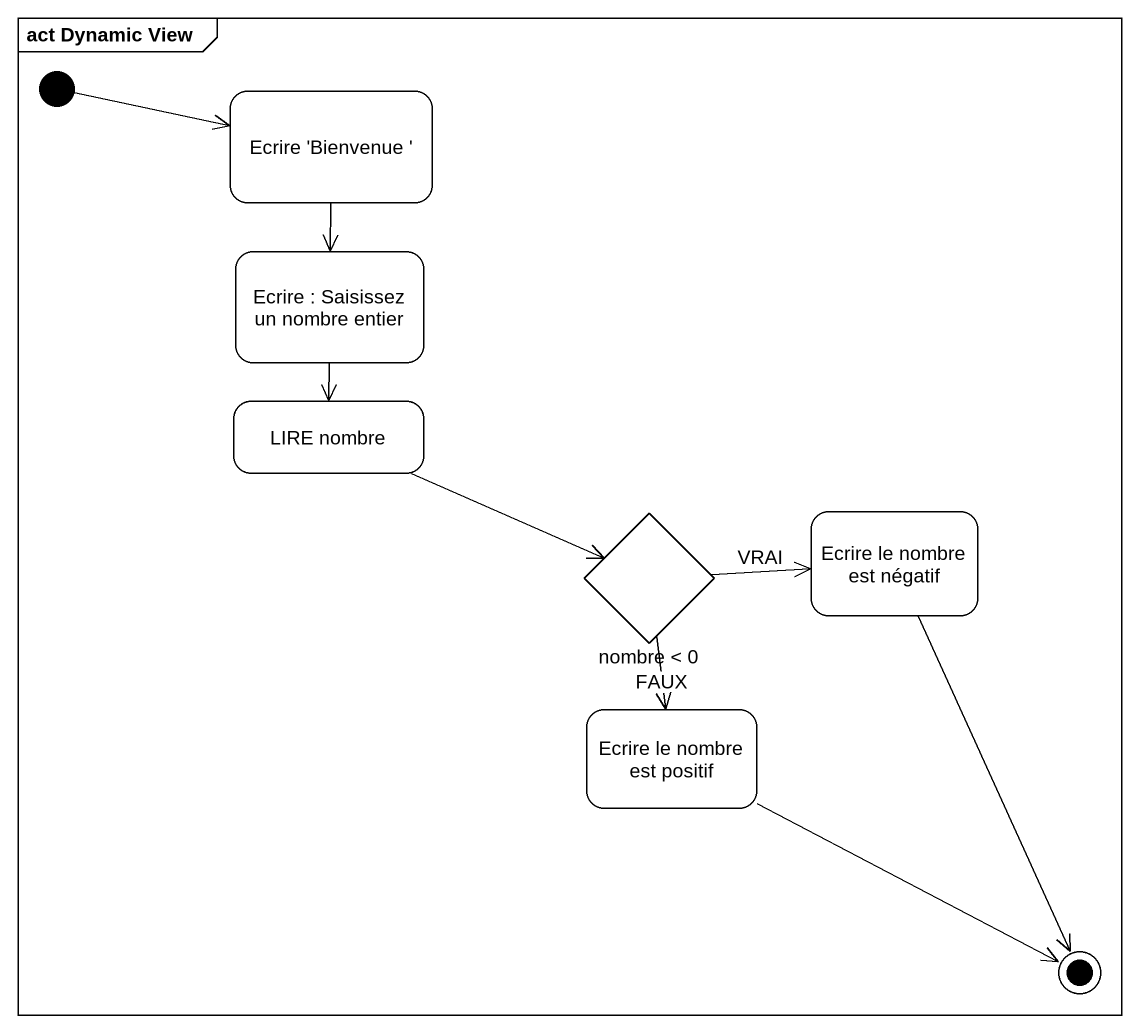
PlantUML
@startuml
mainframe act Dynamic View
hide empty description
state "Ecrire 'Bienvenue '" as Ecrire_Bienvenue
state "Ecrire : Saisissez un nombre entier" as Ecrire_Saisissez_un_nombre
state "LIRE nombre" as LIRE_nombre
state "nombre < 0" as nombre_0 <<choice>>
state "Ecrire le nombre est négatif" as Ecrire_le_nombre_est_négatif
state "Ecrire le nombre est positif" as Ecrire_le_nombre_est_positif
[*] -right-> Ecrire_Bienvenue
Ecrire_Bienvenue --> Ecrire_Saisissez_un_nombre
Ecrire_Saisissez_un_nombre --> LIRE_nombre
LIRE_nombre -right-> nombre_0
nombre_0 -right-> Ecrire_le_nombre_est_négatif : VRAI
nombre_0 --> Ecrire_le_nombre_est_positif : FAUX
Ecrire_le_nombre_est_négatif --> [*]
Ecrire_le_nombre_est_positif -right-> [*]
@enduml
